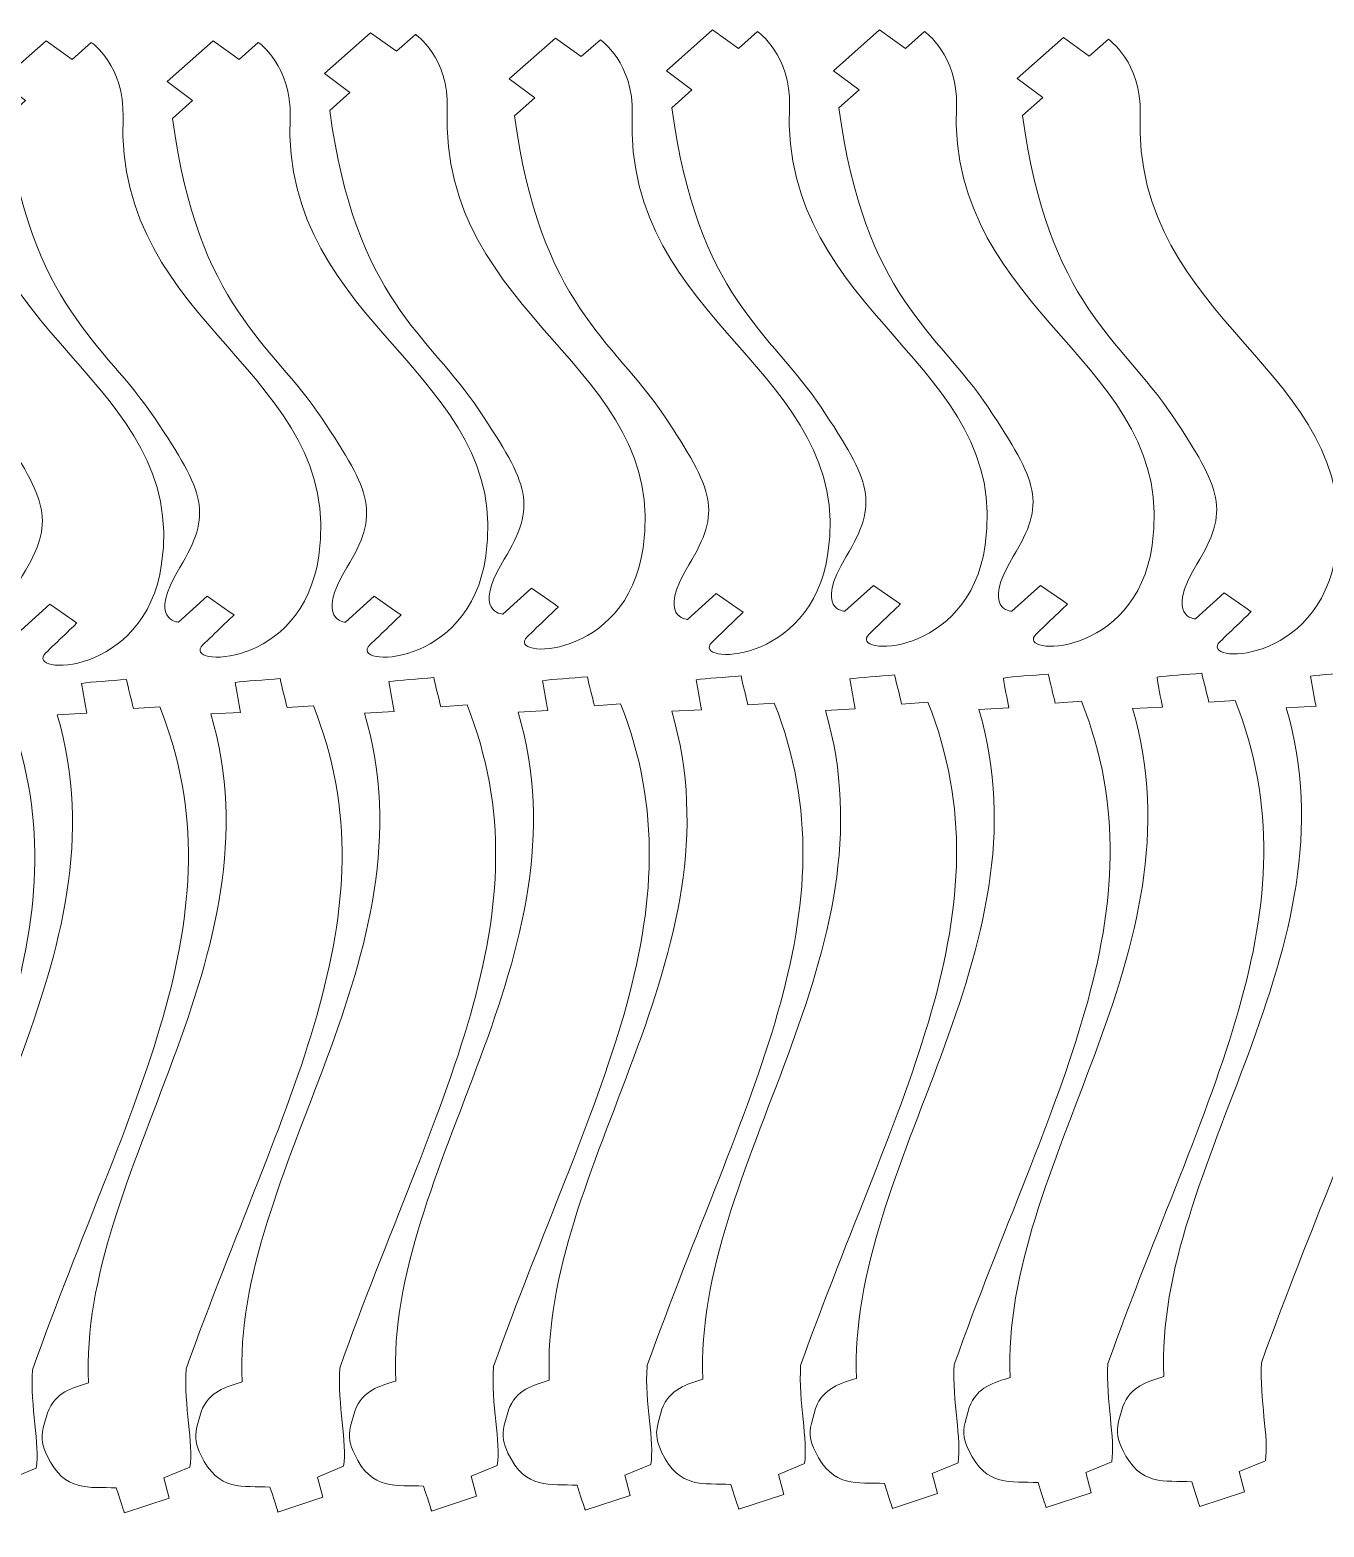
# Model space of a CAD drawing. Header units: millimetres. Extents: x -604 to -211, y 144 to 400.
# Drawn here: x -427 to -316.9, y 146.9 to 274.3 of the extents above; entities that cross this region are included whole.
import ezdxf

# ---------------------------------------------------------------- set-up
doc = ezdxf.new("R2010")
doc.units = ezdxf.units.MM
doc.header["$MEASUREMENT"] = 0
doc.layers.add('Layer 1', color=7, linetype='Continuous')

msp = doc.modelspace()

# ---------------------------------------------------------------- linework, layer by layer
at = {"layer": 'Layer 1', "color": 242, "lineweight": 20}
for points in [[(-401.981, 270.5994), (-401.981, 270.5994), (-398.0548, 274.0736), (-398.0548, 274.0736), (-398.0548, 274.0736), (-398.0548, 274.0736), (-395.8521, 272.492), (-395.8521, 272.492), (-395.8521, 272.492), (-395.8521, 272.492), (-394.2253, 273.9319), (-394.2253, 273.9319), (-394.2253, 273.9319), (-394.2253, 273.9319), (-391.352, 271.9401), (-391.523, 267.5826), (-391.523, 267.5826), (-392.2234, 249.7387), (-372.6207, 245.691), (-374.8508, 230.2318), (-374.8508, 230.2318), (-376.2564, 220.4876), (-386.6882, 220.757), (-384.72, 222.652), (-384.72, 222.652), (-383.8633, 223.4768), (-382.0745, 225.1995), (-382.0745, 225.1995), (-382.0745, 225.1995), (-382.0745, 225.1995), (-382.4196, 225.4412), (-382.4196, 225.4412), (-382.4196, 225.4412), (-382.4196, 225.4412), (-384.3652, 226.7955), (-384.3652, 226.7955), (-384.3652, 226.7955), (-384.3652, 226.7955), (-386.8083, 224.5858), (-386.8083, 224.5858), (-386.8083, 224.5858), (-386.8083, 224.5858), (-389.4726, 224.6812), (-386.6867, 229.2455), (-386.6867, 229.2455), (-383.9007, 233.8098), (-384.5408, 235.5502), (-388.8274, 241.9611), (-388.8274, 241.9611), (-393.1139, 248.3719), (-399.3534, 251.3595), (-401.5285, 267.448), (-401.5285, 267.448), (-401.5285, 267.448), (-399.8128, 268.9838), (-399.8128, 268.9838), (-399.8128, 268.9838), (-399.8128, 268.9838), (-401.981, 270.5994), (-401.981, 270.5994)], [(-372.8631, 270.8314), (-372.8631, 270.8314), (-368.9369, 274.3057), (-368.9369, 274.3057), (-368.9369, 274.3057), (-368.9369, 274.3057), (-366.7342, 272.724), (-366.7342, 272.724), (-366.7342, 272.724), (-366.7342, 272.724), (-365.1074, 274.164), (-365.1074, 274.164), (-365.1074, 274.164), (-365.1074, 274.164), (-362.234, 272.1721), (-362.405, 267.8146), (-362.405, 267.8146), (-363.1055, 249.9707), (-343.5027, 245.923), (-345.7328, 230.4638), (-345.7328, 230.4638), (-347.1384, 220.7197), (-357.5703, 220.9891), (-355.6021, 222.8841), (-355.6021, 222.8841), (-354.7453, 223.7088), (-352.9565, 225.4316), (-352.9565, 225.4316), (-352.9565, 225.4316), (-352.9565, 225.4316), (-353.3016, 225.6733), (-353.3016, 225.6733), (-353.3016, 225.6733), (-353.3016, 225.6733), (-355.2472, 227.0275), (-355.2472, 227.0275), (-355.2472, 227.0275), (-355.2472, 227.0275), (-357.6903, 224.8179), (-357.6903, 224.8179), (-357.6903, 224.8179), (-357.6903, 224.8179), (-360.3547, 224.9132), (-357.5687, 229.4775), (-357.5687, 229.4775), (-354.7828, 234.0419), (-355.4229, 235.7822), (-359.7095, 242.1931), (-359.7095, 242.1931), (-363.9959, 248.6039), (-370.2355, 251.5916), (-372.4105, 267.68), (-372.4105, 267.68), (-372.4105, 267.68), (-370.6948, 269.2158), (-370.6948, 269.2158), (-370.6948, 269.2158), (-370.6948, 269.2158), (-372.8631, 270.8314), (-372.8631, 270.8314)], [(-358.645, 270.8288), (-358.645, 270.8288), (-354.7188, 274.303), (-354.7188, 274.303), (-354.7188, 274.303), (-354.7188, 274.303), (-352.5161, 272.7214), (-352.5161, 272.7214), (-352.5161, 272.7214), (-352.5161, 272.7214), (-350.8893, 274.1614), (-350.8893, 274.1614), (-350.8893, 274.1614), (-350.8893, 274.1614), (-348.0159, 272.1695), (-348.1869, 267.812), (-348.1869, 267.812), (-348.8874, 249.9681), (-329.2846, 245.9204), (-331.5147, 230.4612), (-331.5147, 230.4612), (-332.9203, 220.7171), (-343.3522, 220.9865), (-341.384, 222.8815), (-341.384, 222.8815), (-340.5272, 223.7062), (-338.7384, 225.429), (-338.7384, 225.429), (-338.7384, 225.429), (-338.7384, 225.429), (-339.0835, 225.6707), (-339.0835, 225.6707), (-339.0835, 225.6707), (-339.0835, 225.6707), (-341.0291, 227.0249), (-341.0291, 227.0249), (-341.0291, 227.0249), (-341.0291, 227.0249), (-343.4722, 224.8153), (-343.4722, 224.8153), (-343.4722, 224.8153), (-343.4722, 224.8153), (-346.1366, 224.9106), (-343.3506, 229.4749), (-343.3506, 229.4749), (-340.5647, 234.0393), (-341.2048, 235.7796), (-345.4914, 242.1905), (-345.4914, 242.1905), (-349.7778, 248.6013), (-356.0174, 251.589), (-358.1924, 267.6774), (-358.1924, 267.6774), (-358.1924, 267.6774), (-356.4767, 269.2132), (-356.4767, 269.2132), (-356.4767, 269.2132), (-356.4767, 269.2132), (-358.645, 270.8288), (-358.645, 270.8288)], [(-429.5834, 269.9089), (-429.5834, 269.9089), (-425.6572, 273.3832), (-425.6572, 273.3832), (-425.6572, 273.3832), (-425.6572, 273.3832), (-423.4544, 271.8015), (-423.4544, 271.8015), (-423.4544, 271.8015), (-423.4544, 271.8015), (-421.8276, 273.2415), (-421.8276, 273.2415), (-421.8276, 273.2415), (-421.8276, 273.2415), (-418.9543, 271.2496), (-419.1253, 266.8921), (-419.1253, 266.8921), (-419.8258, 249.0483), (-400.223, 245.0006), (-402.4531, 229.5414), (-402.4531, 229.5414), (-403.8587, 219.7972), (-414.2905, 220.0666), (-412.3223, 221.9616), (-412.3223, 221.9616), (-411.4656, 222.7863), (-409.6768, 224.5091), (-409.6768, 224.5091), (-409.6768, 224.5091), (-409.6768, 224.5091), (-410.0219, 224.7508), (-410.0219, 224.7508), (-410.0219, 224.7508), (-410.0219, 224.7508), (-411.9675, 226.1051), (-411.9675, 226.1051), (-411.9675, 226.1051), (-411.9675, 226.1051), (-414.4106, 223.8954), (-414.4106, 223.8954), (-414.4106, 223.8954), (-414.4106, 223.8954), (-417.075, 223.9907), (-414.289, 228.555), (-414.289, 228.555), (-411.503, 233.1194), (-412.1431, 234.8597), (-416.4297, 241.2706), (-416.4297, 241.2706), (-420.7162, 247.6814), (-426.9557, 250.6691), (-429.1308, 266.7575), (-429.1308, 266.7575), (-429.1308, 266.7575), (-427.4151, 268.2933), (-427.4151, 268.2933), (-427.4151, 268.2933), (-427.4151, 268.2933), (-429.5834, 269.9089), (-429.5834, 269.9089)], [(-415.3653, 269.9063), (-415.3653, 269.9063), (-411.4391, 273.3806), (-411.4391, 273.3806), (-411.4391, 273.3806), (-411.4391, 273.3806), (-409.2363, 271.7989), (-409.2363, 271.7989), (-409.2363, 271.7989), (-409.2363, 271.7989), (-407.6095, 273.2389), (-407.6095, 273.2389), (-407.6095, 273.2389), (-407.6095, 273.2389), (-404.7362, 271.247), (-404.9072, 266.8895), (-404.9072, 266.8895), (-405.6077, 249.0457), (-386.0049, 244.9979), (-388.235, 229.5388), (-388.235, 229.5388), (-389.6406, 219.7946), (-400.0724, 220.064), (-398.1042, 221.959), (-398.1042, 221.959), (-397.2475, 222.7837), (-395.4587, 224.5065), (-395.4587, 224.5065), (-395.4587, 224.5065), (-395.4587, 224.5065), (-395.8038, 224.7482), (-395.8038, 224.7482), (-395.8038, 224.7482), (-395.8038, 224.7482), (-397.7494, 226.1025), (-397.7494, 226.1025), (-397.7494, 226.1025), (-397.7494, 226.1025), (-400.1925, 223.8928), (-400.1925, 223.8928), (-400.1925, 223.8928), (-400.1925, 223.8928), (-402.8569, 223.9881), (-400.0709, 228.5524), (-400.0709, 228.5524), (-397.2849, 233.1168), (-397.925, 234.8571), (-402.2116, 241.268), (-402.2116, 241.268), (-406.4981, 247.6788), (-412.7376, 250.6665), (-414.9127, 266.7549), (-414.9127, 266.7549), (-414.9127, 266.7549), (-413.197, 268.2907), (-413.197, 268.2907), (-413.197, 268.2907), (-413.197, 268.2907), (-415.3653, 269.9063), (-415.3653, 269.9063)], [(-386.2473, 270.1383), (-386.2473, 270.1383), (-382.3211, 273.6126), (-382.3211, 273.6126), (-382.3211, 273.6126), (-382.3211, 273.6126), (-380.1184, 272.0309), (-380.1184, 272.0309), (-380.1184, 272.0309), (-380.1184, 272.0309), (-378.4916, 273.4709), (-378.4916, 273.4709), (-378.4916, 273.4709), (-378.4916, 273.4709), (-375.6183, 271.4791), (-375.7892, 267.1215), (-375.7892, 267.1215), (-376.4897, 249.2777), (-356.887, 245.23), (-359.117, 229.7708), (-359.117, 229.7708), (-360.5226, 220.0266), (-370.9545, 220.296), (-368.9863, 222.191), (-368.9863, 222.191), (-368.1296, 223.0158), (-366.3407, 224.7385), (-366.3407, 224.7385), (-366.3407, 224.7385), (-366.3407, 224.7385), (-366.6858, 224.9802), (-366.6858, 224.9802), (-366.6858, 224.9802), (-366.6858, 224.9802), (-368.6314, 226.3345), (-368.6314, 226.3345), (-368.6314, 226.3345), (-368.6314, 226.3345), (-371.0745, 224.1248), (-371.0745, 224.1248), (-371.0745, 224.1248), (-371.0745, 224.1248), (-373.7389, 224.2201), (-370.9529, 228.7845), (-370.9529, 228.7845), (-368.167, 233.3488), (-368.8071, 235.0892), (-373.0937, 241.5), (-373.0937, 241.5), (-377.3801, 247.9109), (-383.6197, 250.8985), (-385.7947, 266.9869), (-385.7947, 266.9869), (-385.7947, 266.9869), (-384.079, 268.5228), (-384.079, 268.5228), (-384.079, 268.5228), (-384.079, 268.5228), (-386.2473, 270.1383), (-386.2473, 270.1383)], [(-343.0075, 270.1831), (-343.0075, 270.1831), (-339.0813, 273.6574), (-339.0813, 273.6574), (-339.0813, 273.6574), (-339.0813, 273.6574), (-336.8786, 272.0757), (-336.8786, 272.0757), (-336.8786, 272.0757), (-336.8786, 272.0757), (-335.2518, 273.5157), (-335.2518, 273.5157), (-335.2518, 273.5157), (-335.2518, 273.5157), (-332.3785, 271.5238), (-332.5494, 267.1663), (-332.5494, 267.1663), (-333.2499, 249.3225), (-313.6472, 245.2748), (-315.8772, 229.8156), (-315.8772, 229.8156), (-317.2828, 220.0714), (-327.7147, 220.3408), (-325.7465, 222.2358), (-325.7465, 222.2358), (-324.8898, 223.0605), (-323.1009, 224.7833), (-323.1009, 224.7833), (-323.1009, 224.7833), (-323.1009, 224.7833), (-323.446, 225.025), (-323.446, 225.025), (-323.446, 225.025), (-323.446, 225.025), (-325.3916, 226.3793), (-325.3916, 226.3793), (-325.3916, 226.3793), (-325.3916, 226.3793), (-327.8347, 224.1696), (-327.8347, 224.1696), (-327.8347, 224.1696), (-327.8347, 224.1696), (-330.4991, 224.2649), (-327.7131, 228.8292), (-327.7131, 228.8292), (-324.9272, 233.3936), (-325.5673, 235.1339), (-329.8539, 241.5448), (-329.8539, 241.5448), (-334.1403, 247.9556), (-340.3799, 250.9433), (-342.5549, 267.0317), (-342.5549, 267.0317), (-342.5549, 267.0317), (-340.8392, 268.5675), (-340.8392, 268.5675), (-340.8392, 268.5675), (-340.8392, 268.5675), (-343.0075, 270.1831), (-343.0075, 270.1831)], [(-442.9676, 269.2159), (-442.9676, 269.2159), (-439.0414, 272.6901), (-439.0414, 272.6901), (-439.0414, 272.6901), (-439.0414, 272.6901), (-436.8386, 271.1085), (-436.8386, 271.1085), (-436.8386, 271.1085), (-436.8386, 271.1085), (-435.2118, 272.5484), (-435.2118, 272.5484), (-435.2118, 272.5484), (-435.2118, 272.5484), (-432.3385, 270.5566), (-432.5095, 266.1991), (-432.5095, 266.1991), (-433.21, 248.3552), (-413.6072, 244.3075), (-415.8373, 228.8483), (-415.8373, 228.8483), (-417.2429, 219.1041), (-427.6747, 219.3735), (-425.7065, 221.2685), (-425.7065, 221.2685), (-424.8498, 222.0933), (-423.061, 223.816), (-423.061, 223.816), (-423.061, 223.816), (-423.061, 223.816), (-423.4061, 224.0577), (-423.4061, 224.0577), (-423.4061, 224.0577), (-423.4061, 224.0577), (-425.3517, 225.412), (-425.3517, 225.412), (-425.3517, 225.412), (-425.3517, 225.412), (-427.7948, 223.2023), (-427.7948, 223.2023), (-427.7948, 223.2023), (-427.7948, 223.2023), (-430.4592, 223.2977), (-427.6732, 227.862), (-427.6732, 227.862), (-424.8872, 232.4263), (-425.5273, 234.1667), (-429.8139, 240.5776), (-429.8139, 240.5776), (-434.1004, 246.9884), (-440.3399, 249.976), (-442.515, 266.0645), (-442.515, 266.0645), (-442.515, 266.0645), (-440.7993, 267.6003), (-440.7993, 267.6003), (-440.7993, 267.6003), (-440.7993, 267.6003), (-442.9676, 269.2159), (-442.9676, 269.2159)]]:
    msp.add_open_spline(points, degree=3, knots=[0, 0, 0, 0, 0.0625, 0.0625, 0.0625, 0.0625, 0.125, 0.125, 0.125, 0.125, 0.1875, 0.1875, 0.1875, 0.1875, 0.25, 0.25, 0.25, 0.25, 0.3125, 0.3125, 0.3125, 0.3125, 0.375, 0.375, 0.375, 0.375, 0.4375, 0.4375, 0.4375, 0.4375, 0.5, 0.5, 0.5, 0.5, 0.5625, 0.5625, 0.5625, 0.5625, 0.625, 0.625, 0.625, 0.625, 0.6875, 0.6875, 0.6875, 0.6875, 0.75, 0.75, 0.75, 0.75, 0.8125, 0.8125, 0.8125, 0.8125, 0.875, 0.875, 0.875, 0.875, 1, 1, 1, 1], dxfattribs=at)
at = {"layer": 'Layer 1', "color": 242, "lineweight": 9}
for points in [[(-395.9153, 159.2955), (-396.7333, 177.3351), (-379.394, 195.5582), (-385.4963, 216.2313), (-385.4963, 216.2313), (-385.4963, 216.2313), (-382.9639, 216.365), (-382.9639, 216.365), (-382.9639, 216.365), (-383.1161, 217.1649), (-383.2838, 218.1066), (-383.4211, 218.9103), (-383.4211, 218.9103), (-382.5505, 219.0501), (-380.9141, 219.119), (-379.5991, 219.2462), (-379.5991, 219.2462), (-379.4399, 218.4518), (-379.1757, 217.5482), (-379.0058, 216.7724), (-379.0058, 216.7724), (-379.0058, 216.7724), (-376.7658, 216.9276), (-376.7658, 216.9276), (-376.7658, 216.9276), (-369.6842, 199.0564), (-379.4754, 183.245), (-387.6044, 160.4746)], [(-382.838, 159.3714), (-383.656, 177.411), (-366.3167, 195.6341), (-372.419, 216.3073), (-372.419, 216.3073), (-372.419, 216.3073), (-369.8866, 216.441), (-369.8866, 216.441), (-369.8866, 216.441), (-370.0388, 217.2409), (-370.2065, 218.1825), (-370.3437, 218.9862), (-370.3437, 218.9862), (-369.4732, 219.126), (-367.8367, 219.1949), (-366.5218, 219.3222), (-366.5218, 219.3222), (-366.3626, 218.5277), (-366.0984, 217.6242), (-365.9285, 216.8483), (-365.9285, 216.8483), (-365.9285, 216.8483), (-363.6885, 217.0035), (-363.6885, 217.0035), (-363.6885, 217.0035), (-356.6069, 199.1324), (-366.398, 183.3209), (-374.5271, 160.5505)], [(-369.7606, 159.4474), (-370.5786, 177.4869), (-353.2394, 195.71), (-359.3417, 216.3832), (-359.3417, 216.3832), (-359.3417, 216.3832), (-356.8093, 216.5169), (-356.8093, 216.5169), (-356.8093, 216.5169), (-356.9615, 217.3168), (-357.1291, 218.2585), (-357.2664, 219.0622), (-357.2664, 219.0622), (-356.3959, 219.202), (-354.7594, 219.2709), (-353.4445, 219.3981), (-353.4445, 219.3981), (-353.2853, 218.6037), (-353.0211, 217.7001), (-352.8512, 216.9242), (-352.8512, 216.9242), (-352.8512, 216.9242), (-350.6111, 217.0794), (-350.6111, 217.0794), (-350.6111, 217.0794), (-343.5295, 199.2083), (-353.3207, 183.3968), (-361.4498, 160.6265)], [(-356.6833, 159.5233), (-357.5013, 177.5629), (-340.1621, 195.7859), (-346.2643, 216.4591), (-346.2643, 216.4591), (-346.2643, 216.4591), (-343.732, 216.5928), (-343.732, 216.5928), (-343.732, 216.5928), (-343.8842, 217.3927), (-344.0518, 218.3344), (-344.1891, 219.1381), (-344.1891, 219.1381), (-343.3185, 219.2779), (-341.6821, 219.3468), (-340.3672, 219.474), (-340.3672, 219.474), (-340.208, 218.6796), (-339.9437, 217.776), (-339.7739, 217.0002), (-339.7739, 217.0002), (-339.7739, 217.0002), (-337.5338, 217.1553), (-337.5338, 217.1553), (-337.5338, 217.1553), (-330.4522, 199.2842), (-340.2434, 183.4728), (-348.3724, 160.7024)], [(-343.606, 159.5992), (-344.424, 177.6388), (-327.0847, 195.8619), (-333.187, 216.5351), (-333.187, 216.5351), (-333.187, 216.5351), (-330.6546, 216.6688), (-330.6546, 216.6688), (-330.6546, 216.6688), (-330.8068, 217.4687), (-330.9745, 218.4103), (-331.1118, 219.214), (-331.1118, 219.214), (-330.2412, 219.3538), (-328.6048, 219.4227), (-327.2898, 219.55), (-327.2898, 219.55), (-327.1306, 218.7555), (-326.8664, 217.8519), (-326.6965, 217.0761), (-326.6965, 217.0761), (-326.6965, 217.0761), (-324.4565, 217.2313), (-324.4565, 217.2313), (-324.4565, 217.2313), (-317.3749, 199.3601), (-327.1661, 183.5487), (-335.2951, 160.7783)], [(-330.5287, 159.6752), (-331.3467, 177.7147), (-314.0074, 195.9378), (-320.1097, 216.611), (-320.1097, 216.611), (-320.1097, 216.611), (-317.5773, 216.7447), (-317.5773, 216.7447), (-317.5773, 216.7447), (-317.7295, 217.5446), (-317.8972, 218.4863), (-318.0344, 219.29), (-318.0344, 219.29), (-317.1639, 219.4298), (-315.5274, 219.4986), (-314.2125, 219.6259), (-314.2125, 219.6259), (-314.0533, 218.8315), (-313.7891, 217.9279), (-313.6192, 217.152), (-313.6192, 217.152), (-313.6192, 217.152), (-311.3792, 217.3072), (-311.3792, 217.3072), (-311.3792, 217.3072), (-304.2976, 199.4361), (-314.0887, 183.6246), (-322.2178, 160.8543)], [(-448.2246, 158.9918), (-449.0426, 177.0314), (-431.7033, 195.2544), (-437.8056, 215.9276), (-437.8056, 215.9276), (-437.8056, 215.9276), (-435.2732, 216.0613), (-435.2732, 216.0613), (-435.2732, 216.0613), (-435.4254, 216.8612), (-435.5931, 217.8029), (-435.7303, 218.6066), (-435.7303, 218.6066), (-434.8598, 218.7464), (-433.2234, 218.8153), (-431.9084, 218.9425), (-431.9084, 218.9425), (-431.7492, 218.1481), (-431.485, 217.2445), (-431.3151, 216.4686), (-431.3151, 216.4686), (-431.3151, 216.4686), (-429.0751, 216.6238), (-429.0751, 216.6238), (-429.0751, 216.6238), (-421.9935, 198.7527), (-431.7847, 182.9412), (-439.9137, 160.1709)], [(-435.1473, 159.0677), (-435.9653, 177.1073), (-418.626, 195.3304), (-424.7283, 216.0036), (-424.7283, 216.0036), (-424.7283, 216.0036), (-422.1959, 216.1372), (-422.1959, 216.1372), (-422.1959, 216.1372), (-422.3481, 216.9371), (-422.5158, 217.8788), (-422.653, 218.6825), (-422.653, 218.6825), (-421.7825, 218.8223), (-420.146, 218.8912), (-418.8311, 219.0184), (-418.8311, 219.0184), (-418.6719, 218.224), (-418.4077, 217.3204), (-418.2378, 216.5446), (-418.2378, 216.5446), (-418.2378, 216.5446), (-415.9978, 216.6998), (-415.9978, 216.6998), (-415.9978, 216.6998), (-408.9162, 198.8286), (-418.7073, 183.0172), (-426.8364, 160.2468)], [(-422.0699, 159.1436), (-422.8879, 177.1832), (-405.5487, 195.4063), (-411.6509, 216.0795), (-411.6509, 216.0795), (-411.6509, 216.0795), (-409.1186, 216.2132), (-409.1186, 216.2132), (-409.1186, 216.2132), (-409.2708, 217.0131), (-409.4384, 217.9547), (-409.5757, 218.7584), (-409.5757, 218.7584), (-408.7052, 218.8983), (-407.0687, 218.9671), (-405.7538, 219.0944), (-405.7538, 219.0944), (-405.5946, 218.2999), (-405.3304, 217.3964), (-405.1605, 216.6205), (-405.1605, 216.6205), (-405.1605, 216.6205), (-402.9204, 216.7757), (-402.9204, 216.7757), (-402.9204, 216.7757), (-395.8388, 198.9046), (-405.63, 183.0931), (-413.7591, 160.3227)], [(-408.9926, 159.2196), (-409.8106, 177.2592), (-392.4714, 195.4822), (-398.5736, 216.1554), (-398.5736, 216.1554), (-398.5736, 216.1554), (-396.0413, 216.2891), (-396.0413, 216.2891), (-396.0413, 216.2891), (-396.1935, 217.089), (-396.3611, 218.0307), (-396.4984, 218.8344), (-396.4984, 218.8344), (-395.6278, 218.9742), (-393.9914, 219.0431), (-392.6765, 219.1703), (-392.6765, 219.1703), (-392.5173, 218.3759), (-392.253, 217.4723), (-392.0832, 216.6964), (-392.0832, 216.6964), (-392.0832, 216.6964), (-389.8431, 216.8516), (-389.8431, 216.8516), (-389.8431, 216.8516), (-382.7615, 198.9805), (-392.5527, 183.169), (-400.6817, 160.3987)], [(-361.4442, 160.642), (-361.648, 157.4678), (-360.7953, 154.2562), (-361.1198, 152.2688), (-361.1198, 152.2688), (-361.1198, 152.2688), (-363.3376, 151.3529), (-363.3376, 151.3529), (-363.3376, 151.3529), (-363.3376, 151.3529), (-362.8838, 149.6336), (-362.8838, 149.6336), (-362.8838, 149.6336), (-362.8838, 149.6336), (-366.7013, 148.3742), (-366.7013, 148.3742), (-366.7013, 148.3742), (-366.8633, 148.9184), (-366.3477, 147.2446), (-367.3861, 150.4998), (-367.3861, 150.4998), (-369.6959, 150.6262), (-371.7748, 150.054), (-373.28, 153.2364), (-373.28, 153.2364), (-373.6759, 154.0735), (-373.8163, 154.6312), (-373.6091, 155.6125)], [(-348.3669, 160.718), (-348.5707, 157.5437), (-347.718, 154.3322), (-348.0425, 152.3447), (-348.0425, 152.3447), (-348.0425, 152.3447), (-350.2603, 151.4288), (-350.2603, 151.4288), (-350.2603, 151.4288), (-350.2603, 151.4288), (-349.8065, 149.7096), (-349.8065, 149.7096), (-349.8065, 149.7096), (-349.8065, 149.7096), (-353.624, 148.4501), (-353.624, 148.4501), (-353.624, 148.4501), (-353.786, 148.9943), (-353.2704, 147.3205), (-354.3088, 150.5757), (-354.3088, 150.5757), (-356.6186, 150.7021), (-358.6975, 150.1299), (-360.2027, 153.3123), (-360.2027, 153.3123), (-360.5986, 154.1494), (-360.739, 154.7071), (-360.5318, 155.6884)], [(-335.2896, 160.7939), (-335.4933, 157.6197), (-334.6407, 154.4081), (-334.9652, 152.4207), (-334.9652, 152.4207), (-334.9652, 152.4207), (-337.183, 151.5048), (-337.183, 151.5048), (-337.183, 151.5048), (-337.183, 151.5048), (-336.7291, 149.7855), (-336.7291, 149.7855), (-336.7291, 149.7855), (-336.7291, 149.7855), (-340.5467, 148.5261), (-340.5467, 148.5261), (-340.5467, 148.5261), (-340.7087, 149.0702), (-340.1931, 147.3965), (-341.2315, 150.6516), (-341.2315, 150.6516), (-343.5413, 150.7781), (-345.6202, 150.2059), (-347.1254, 153.3883), (-347.1254, 153.3883), (-347.5213, 154.2254), (-347.6616, 154.7831), (-347.4545, 155.7643)], [(-322.2122, 160.8698), (-322.416, 157.6956), (-321.5633, 154.484), (-321.8879, 152.4966), (-321.8879, 152.4966), (-321.8879, 152.4966), (-324.1056, 151.5807), (-324.1056, 151.5807), (-324.1056, 151.5807), (-324.1056, 151.5807), (-323.6518, 149.8614), (-323.6518, 149.8614), (-323.6518, 149.8614), (-323.6518, 149.8614), (-327.4694, 148.602), (-327.4694, 148.602), (-327.4694, 148.602), (-327.6313, 149.1462), (-327.1158, 147.4724), (-328.1541, 150.7276), (-328.1541, 150.7276), (-330.4639, 150.854), (-332.5428, 150.2818), (-334.0481, 153.4642), (-334.0481, 153.4642), (-334.4439, 154.3013), (-334.5843, 154.859), (-334.3771, 155.8403)], [(-426.8308, 160.2624), (-427.0346, 157.0882), (-426.1819, 153.8766), (-426.5065, 151.8891), (-426.5065, 151.8891), (-426.5065, 151.8891), (-428.7242, 150.9733), (-428.7242, 150.9733), (-428.7242, 150.9733), (-428.7242, 150.9733), (-428.2704, 149.254), (-428.2704, 149.254), (-428.2704, 149.254), (-428.2704, 149.254), (-432.0879, 147.9945), (-432.0879, 147.9945), (-432.0879, 147.9945), (-432.2499, 148.5387), (-431.7344, 146.865), (-432.7727, 150.1201), (-432.7727, 150.1201), (-435.0825, 150.2466), (-437.1614, 149.6743), (-438.6667, 152.8567), (-438.6667, 152.8567), (-439.0625, 153.6939), (-439.2029, 154.2516), (-438.9957, 155.2328)], [(-413.7535, 160.3383), (-413.9573, 157.1641), (-413.1046, 153.9525), (-413.4291, 151.9651), (-413.4291, 151.9651), (-413.4291, 151.9651), (-415.6469, 151.0492), (-415.6469, 151.0492), (-415.6469, 151.0492), (-415.6469, 151.0492), (-415.1931, 149.3299), (-415.1931, 149.3299), (-415.1931, 149.3299), (-415.1931, 149.3299), (-419.0106, 148.0705), (-419.0106, 148.0705), (-419.0106, 148.0705), (-419.1726, 148.6146), (-418.657, 146.9409), (-419.6954, 150.196), (-419.6954, 150.196), (-422.0052, 150.3225), (-424.0841, 149.7503), (-425.5893, 152.9327), (-425.5893, 152.9327), (-425.9852, 153.7698), (-426.1256, 154.3275), (-425.9184, 155.3087)], [(-400.6762, 160.4142), (-400.88, 157.24), (-400.0273, 154.0284), (-400.3518, 152.041), (-400.3518, 152.041), (-400.3518, 152.041), (-402.5696, 151.1251), (-402.5696, 151.1251), (-402.5696, 151.1251), (-402.5696, 151.1251), (-402.1158, 149.4058), (-402.1158, 149.4058), (-402.1158, 149.4058), (-402.1158, 149.4058), (-405.9333, 148.1464), (-405.9333, 148.1464), (-405.9333, 148.1464), (-406.0953, 148.6906), (-405.5797, 147.0168), (-406.6181, 150.272), (-406.6181, 150.272), (-408.9279, 150.3984), (-411.0068, 149.8262), (-412.512, 153.0086), (-412.512, 153.0086), (-412.9079, 153.8457), (-413.0483, 154.4034), (-412.8411, 155.3847)], [(-387.5989, 160.4902), (-387.8026, 157.316), (-386.95, 154.1044), (-387.2745, 152.1169), (-387.2745, 152.1169), (-387.2745, 152.1169), (-389.4923, 151.2011), (-389.4923, 151.2011), (-389.4923, 151.2011), (-389.4923, 151.2011), (-389.0384, 149.4818), (-389.0384, 149.4818), (-389.0384, 149.4818), (-389.0384, 149.4818), (-392.856, 148.2223), (-392.856, 148.2223), (-392.856, 148.2223), (-393.018, 148.7665), (-392.5024, 147.0928), (-393.5408, 150.3479), (-393.5408, 150.3479), (-395.8506, 150.4744), (-397.9295, 149.9021), (-399.4347, 153.0845), (-399.4347, 153.0845), (-399.8306, 153.9216), (-399.9709, 154.4793), (-399.7638, 155.4606)], [(-374.5215, 160.5661), (-374.7253, 157.3919), (-373.8726, 154.1803), (-374.1972, 152.1929), (-374.1972, 152.1929), (-374.1972, 152.1929), (-376.4149, 151.277), (-376.4149, 151.277), (-376.4149, 151.277), (-376.4149, 151.277), (-375.9611, 149.5577), (-375.9611, 149.5577), (-375.9611, 149.5577), (-375.9611, 149.5577), (-379.7786, 148.2983), (-379.7786, 148.2983), (-379.7786, 148.2983), (-379.9406, 148.8424), (-379.4251, 147.1687), (-380.4634, 150.4238), (-380.4634, 150.4238), (-382.7732, 150.5503), (-384.8521, 149.9781), (-386.3574, 153.1605), (-386.3574, 153.1605), (-386.7532, 153.9976), (-386.8936, 154.5553), (-386.6864, 155.5365)]]:
    msp.add_open_spline(points, degree=3, knots=[0, 0, 0, 0, 0.125, 0.125, 0.125, 0.125, 0.25, 0.25, 0.25, 0.25, 0.375, 0.375, 0.375, 0.375, 0.5, 0.5, 0.5, 0.5, 0.625, 0.625, 0.625, 0.625, 0.75, 0.75, 0.75, 0.75, 1, 1, 1, 1], dxfattribs=at)
for points in [[(-386.326, 156.8166), (-385.6648, 158.5862), (-384.1914, 158.9398), (-382.838, 159.3714)], [(-373.2487, 156.8925), (-372.5875, 158.6621), (-371.1141, 159.0158), (-369.7606, 159.4474)], [(-360.1713, 156.9684), (-359.5101, 158.738), (-358.0367, 159.0917), (-356.6833, 159.5233)], [(-347.094, 157.0444), (-346.4328, 158.814), (-344.9594, 159.1676), (-343.606, 159.5992)], [(-334.0167, 157.1203), (-333.3555, 158.8899), (-331.8821, 159.2435), (-330.5287, 159.6752)], [(-425.558, 156.5888), (-424.8968, 158.3584), (-423.4234, 158.712), (-422.0699, 159.1436)], [(-412.4806, 156.6647), (-411.8194, 158.4343), (-410.346, 158.788), (-408.9926, 159.2196)], [(-399.4033, 156.7407), (-398.7421, 158.5103), (-397.2687, 158.8639), (-395.9153, 159.2955)], [(-386.6864, 155.5365), (-386.6864, 155.5365), (-386.326, 156.8166), (-386.326, 156.8166)], [(-373.6091, 155.6125), (-373.6091, 155.6125), (-373.2487, 156.8925), (-373.2487, 156.8925)], [(-360.5318, 155.6884), (-360.5318, 155.6884), (-360.1713, 156.9684), (-360.1713, 156.9684)], [(-347.4545, 155.7643), (-347.4545, 155.7643), (-347.094, 157.0444), (-347.094, 157.0444)], [(-334.3771, 155.8403), (-334.3771, 155.8403), (-334.0167, 157.1203), (-334.0167, 157.1203)], [(-425.9184, 155.3087), (-425.9184, 155.3087), (-425.558, 156.5888), (-425.558, 156.5888)], [(-412.8411, 155.3847), (-412.8411, 155.3847), (-412.4806, 156.6647), (-412.4806, 156.6647)], [(-399.7638, 155.4606), (-399.7638, 155.4606), (-399.4033, 156.7407), (-399.4033, 156.7407)]]:
    msp.add_open_spline(points, degree=3, dxfattribs=at)

doc.saveas('drawing.dxf')
